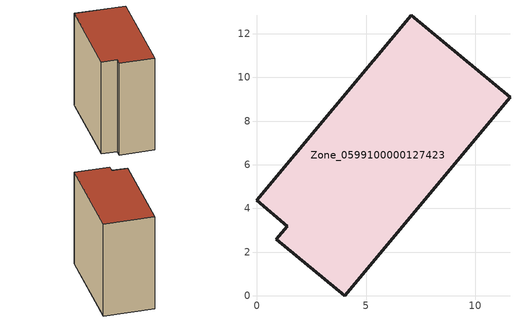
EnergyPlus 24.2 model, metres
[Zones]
Zone_0599100000127423
 floor ground (C_G): 0.88,2.59 1.38,3.19 0,4.36 7.07,12.84 11.58,9.09 4.01,0 z0
 wall outside (C_F): 1.38,3.19 0.88,2.59 4.01,0 11.58,9.09 7.07,12.84 0,4.36 1.38,3.19 z0:11.69
 roof outside (C_R): 7.07,12.84 0,4.36 1.38,3.19 0.88,2.59 4.01,0 11.58,9.09 z11.69
[BUILDING]
Pand.0599100000127423: North Axis=0; Terrain=City; Loads Convergence Tolerance Value=0.04; Temperature Convergence Tolerance Value=0.4; Solar Distribution=FullExterior; Maximum Number of Warmup Days=25; Minimum Number of Warmup Days=1
[Site:Location]
Rotterdam.The.Hague.AP_ZH_NLD Design_Conditions: Latitude=51.96; Longitude=4.45; Time Zone=1; Elevation=-4.5
[SITE:GROUNDTEMPERATURE:BUILDINGSURFACE]
18, 18, 18, 18, 18, 18, 18, 18, 18, 18, 18, 18
[MATERIAL] Thermal Absorptance=0.9; Solar Absorptance=0.7; Visible Absorptance=0.7
Name | Roughness | Thickness | Conductivity | Density | Specific Heat
G.TI.1946 | MediumSmooth | 0.15 | 1 | 540 | 1210
F.TI.1946 | Rough | 0.3 | 0.857143 | 1920 | 840
R.TI.1946 | MediumRough | 0.2 | 0.1 | 1500 | 1000
[CONSTRUCTION]
C_G: G.TI.1946
C_F: F.TI.1946
C_R: R.TI.1946
[ZONE]
Zone_0599100000127423: Type=1; Multiplier=1; Ceiling Height=Autocalculate; Volume=Autocalculate; Floor Area=autocalculate; Part of Total Floor Area=Yes
[ZONEINFILTRATION:DESIGNFLOWRATE]
Infil_Zone_0599100000127423: Zone or ZoneList or Space or SpaceList=Zone_0599100000127423; Schedule=AlwaysOn; Design Flow Rate Calculation Method=Flow/Area; Flow Rate per Floor Area=0.003; Constant Term Coefficient=1; Temperature Term Coefficient=0; Velocity Term Coefficient=0; Velocity Squared Term Coefficient=0
[HVACTEMPLATE:ZONE:IDEALLOADSAIRSYSTEM]
Zone_0599100000127423: Maximum Heating Supply Air Temperature=50; Minimum Cooling Supply Air Temperature=13; Maximum Heating Supply Air Humidity Ratio=0.0156; Minimum Cooling Supply Air Humidity Ratio=0.0077; Heating Limit=NoLimit; Cooling Limit=NoLimit; Dehumidification Control Type=ConstantSensibleHeatRatio; Cooling Sensible Heat Ratio=0.7; Dehumidification Setpoint=60; Humidification Control Type=None; Humidification Setpoint=30; Outdoor Air Method=None; Outdoor Air Flow Rate per Person=0.00944; Outdoor Air Flow Rate per Zone Floor Area=0; Outdoor Air Flow Rate per Zone=0; Demand Controlled Ventilation Type=None; Outdoor Air Economizer Type=NoEconomizer; Heat Recovery Type=None; Sensible Heat Recovery Effectiveness=0.7; Latent Heat Recovery Effectiveness=0.65
[ZONECONTROL:THERMOSTAT]
ThermostatControl_Zone_0599100000127423: Zone or ZoneList=Zone_0599100000127423; Control Type Schedule=DualSetpointControlType; Control 1=Thermostat_Zone_0599100000127423; Temperature Difference Between Cutout And Setpoint=0
[THERMOSTATSETPOINT:DUALSETPOINT]
Thermostat_Zone_0599100000127423: Heating Setpoint Temperature Schedule=HeatingSetpoint_Zone_0599100000127423; Cooling Setpoint Temperature Schedule=CoolingSetpoint_Zone_0599100000127423
[SCHEDULE:COMPACT]
HeatingSetpoint_Zone_0599100000127423: Through: 12/31, For: AllDays, Until: 24:00, 21
CoolingSetpoint_Zone_0599100000127423: Through: 12/31, For: AllDays, Until: 24:00, 24
DualSetpointControlType: Through: 12/31, For: AllDays, Until: 24:00, 4
AlwaysOn: Through: 12/31, For: AllDays, Until: 24:00, 1
